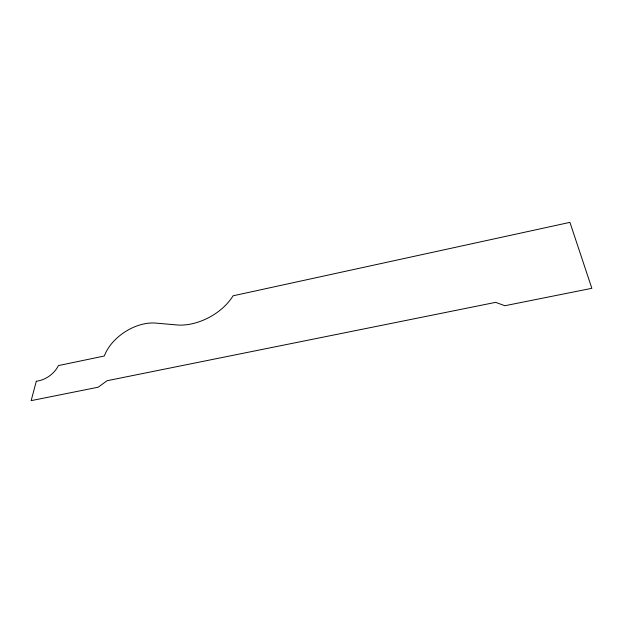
<?xml version="1.0" encoding="UTF-8"?>
<svg xmlns="http://www.w3.org/2000/svg" width="623" height="623" viewBox="0 0 623 623"><rect width="100%" height="100%" fill="white"/><g stroke="black" fill="none" stroke-linecap="round" stroke-linejoin="round"><path stroke-width="0.93" d="M36.29 381.299L31.15 400.636L98.177 387.21L107.094 380.715L495.674 302.35L504.856 305.737L591.85 288.309L569.936 222.364L233.049 295.808A45.72 29.258 -28.5 0 1 178.653 325.089L156.716 323.181A40.261 26.306 -33.1 0 0 104.298 356.006L58.367 365.6A19.282 11.689 -36.2 0 1 38.548 380.84L36.29 381.299"/></g></svg>
